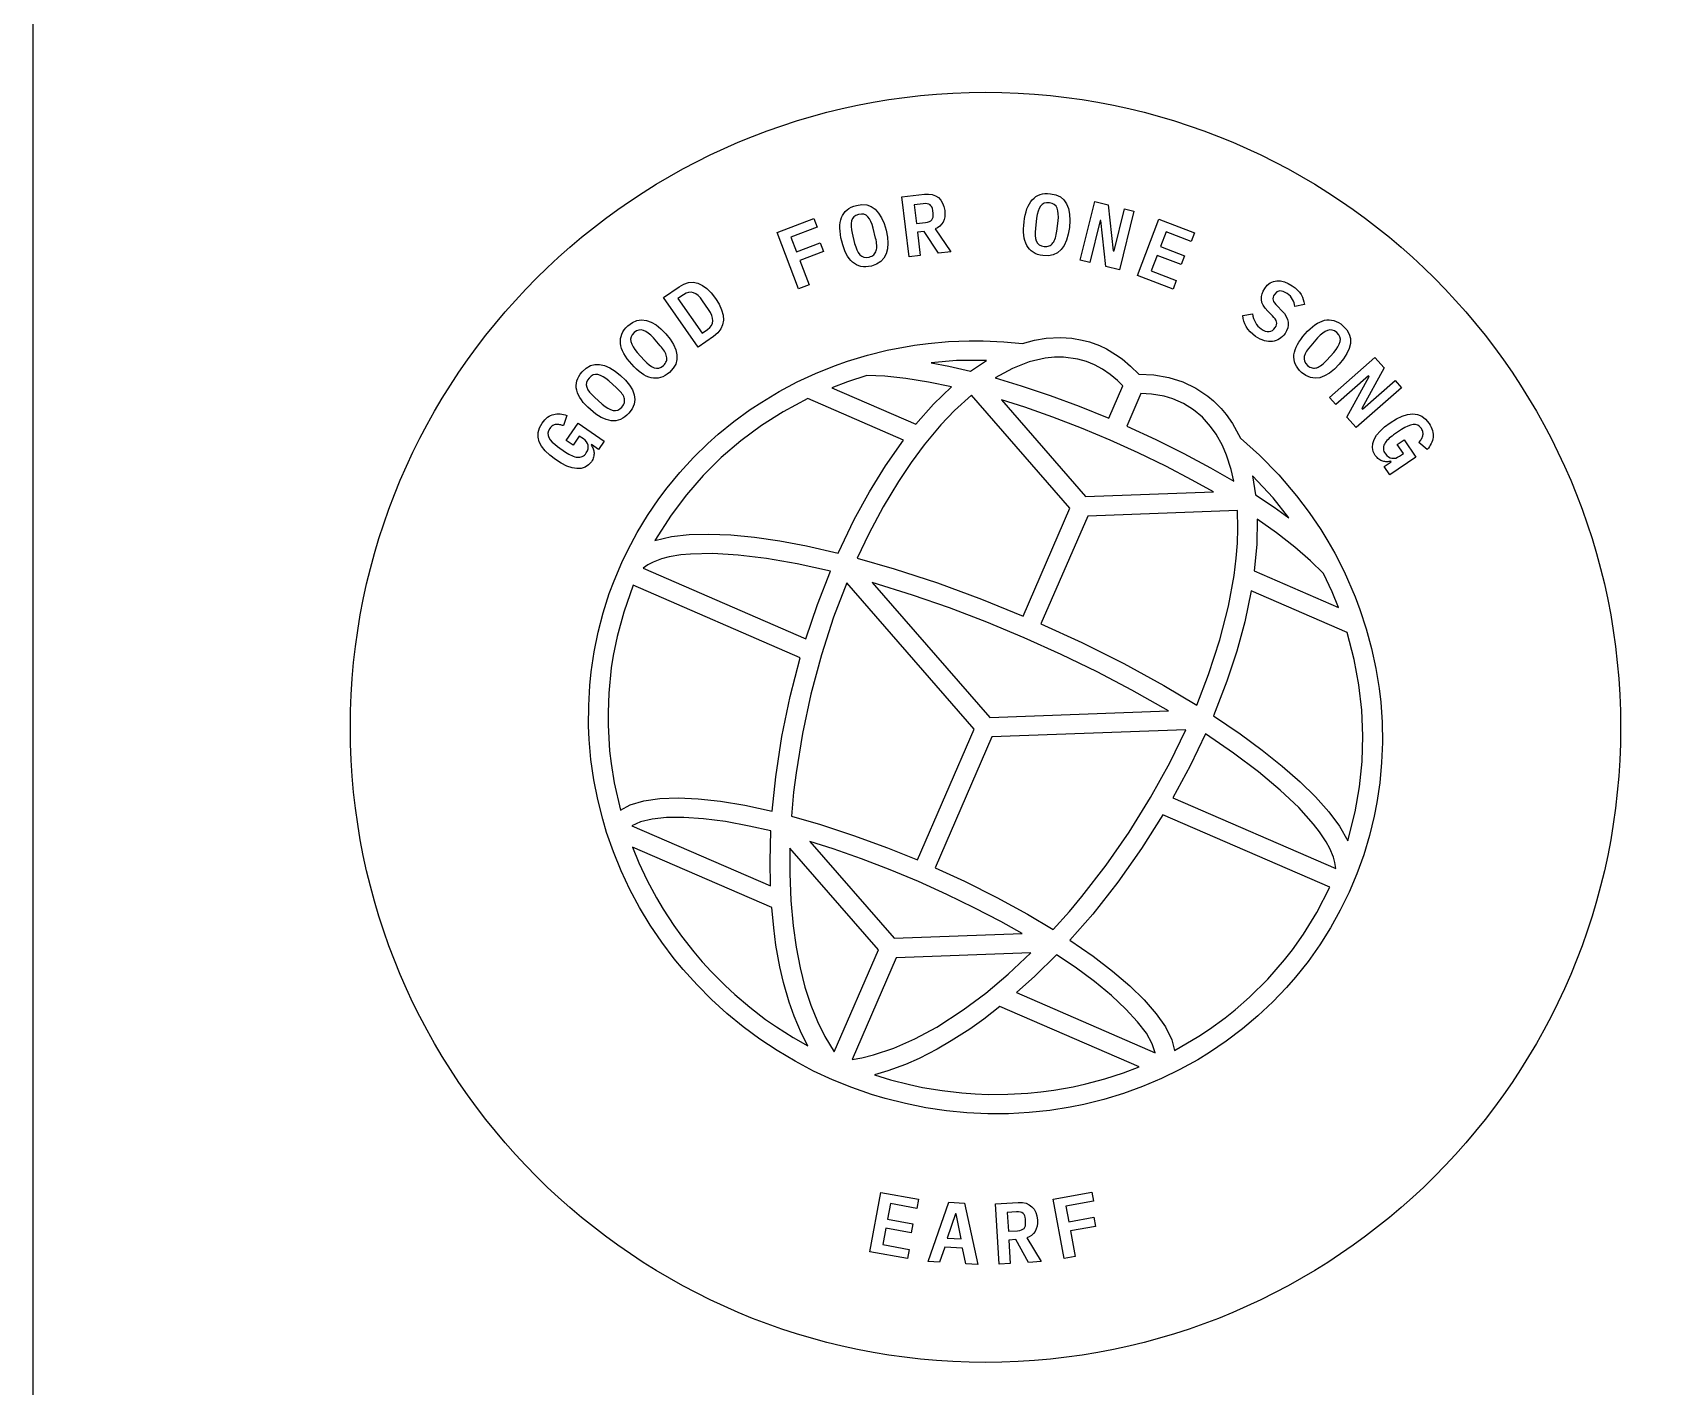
# Model space of a CAD drawing. Header units: millimetres. Extents: x 0 to 600, y 0 to 400.
# Drawn here: x 0 to 51.6, y 224.2 to 266.9 of the extents above; entities that cross this region are included whole.
import ezdxf

# ---------------------------------------------------------------- set-up
doc = ezdxf.new("R2010")
doc.units = ezdxf.units.MM
for name, color, linetype in [('CUT', 7, 'Continuous'), ('ENGRAVE_BACK_MIRRORED', 7, 'Continuous'), ('ENGRAVE_FRONT', 7, 'Continuous'), ('SHEET', 7, 'Continuous')]:
    doc.layers.add(name, color=color, linetype=linetype)

msp = doc.modelspace()

# ---------------------------------------------------------------- linework, layer by layer
at = {"layer": 'CUT'}
msp.add_circle((30, 245), 20, dxfattribs=at)
at = {"layer": 'ENGRAVE_BACK_MIRRORED'}
for points in [[(41.992, 248.107), (42.16, 247.486), (42.295, 246.859), (42.396, 246.226), (42.445, 245.797), (42.49, 245.16), (42.499, 244.522), (42.475, 243.891), (42.417, 243.258), (42.324, 242.629), (42.243, 242.208), (42.094, 241.591), (41.912, 240.983), (41.697, 240.386), (41.452, 239.807), (41.174, 239.238), (40.865, 238.684), (40.526, 238.147), (40.158, 237.629), (39.763, 237.132), (39.48, 236.808), (39.045, 236.351), (38.58, 235.914), (38.092, 235.502), (37.582, 235.116), (37.052, 234.758), (36.682, 234.531), (36.12, 234.22), (35.541, 233.939), (34.947, 233.688), (34.345, 233.469), (33.726, 233.28), (33.096, 233.124), (32.667, 233.036), (32.024, 232.934), (31.376, 232.866), (30.724, 232.83), (30.071, 232.828), (29.417, 232.859), (28.77, 232.922), (28.121, 233.019), (27.477, 233.149), (26.84, 233.311), (26.416, 233.439), (25.795, 233.654), (25.187, 233.899), (24.588, 234.177), (24.006, 234.484), (23.441, 234.819), (22.894, 235.182), (22.366, 235.572), (21.858, 235.988), (21.377, 236.425), (20.916, 236.888), (20.479, 237.374), (20.199, 237.714), (19.807, 238.235), (19.442, 238.773), (19.109, 239.325), (18.803, 239.896), (18.527, 240.482), (18.283, 241.079), (18.071, 241.688), (17.947, 242.104), (17.79, 242.727), (17.667, 243.351), (17.577, 243.985), (17.522, 244.622), (17.503, 245.053), (17.505, 245.69), (17.54, 246.32), (17.584, 246.748), (17.676, 247.377), (17.802, 247.994), (17.962, 248.608), (18.155, 249.212), (18.303, 249.614), (18.548, 250.193), (18.733, 250.579), (19.029, 251.133), (19.358, 251.676), (19.716, 252.2), (19.974, 252.543), (20.375, 253.029), (20.806, 253.498), (21.262, 253.943), (21.584, 254.229), (22.075, 254.629), (22.592, 255.006), (22.953, 255.245), (23.503, 255.576), (24.071, 255.877), (24.65, 256.146), (25.249, 256.387), (25.66, 256.533), (26.28, 256.721), (26.904, 256.876), (27.761, 257.035), (28.192, 257.092), (28.836, 257.15), (29.488, 257.174), (29.929, 257.172), (30.578, 257.142), (31.161, 257.086), (31.542, 257.19), (31.907, 257.253), (32.364, 257.279), (32.719, 257.256), (33.046, 257.199), (33.277, 257.137), (33.588, 257.022), (33.806, 256.919), (34.099, 256.747), (34.301, 256.605), (34.571, 256.38), (34.825, 256.128), (35.303, 256.104), (35.773, 256.021), (36.216, 255.881), (36.629, 255.682), (37.007, 255.427), (37.182, 255.279), (37.419, 255.041), (37.575, 254.853), (37.775, 254.569), (38.028, 254.109), (38.627, 253.572), (39.233, 252.952), (39.798, 252.29), (40.193, 251.765), (40.555, 251.231), (40.782, 250.862), (40.999, 250.482), (41.292, 249.91), (41.641, 249.116), (41.793, 248.714), (41.992, 248.107)], [(34.33, 255.759), (34.161, 255.924), (33.927, 256.118), (33.685, 256.283), (33.435, 256.418), (33.178, 256.524), (32.913, 256.6), (32.456, 256.663), (32.171, 256.661), (31.878, 256.63), (31.375, 256.511), (30.855, 256.306), (30.309, 256.006), (31.129, 255.758), (32.032, 255.454), (32.947, 255.114), (33.886, 254.733), (34.33, 255.759)], [(28.933, 255.727), (28.207, 255.876), (27.489, 255.99), (26.834, 256.057), (26.259, 256.077), (25.658, 255.883), (25.16, 255.694), (27.809, 254.546), (28.367, 255.177), (28.933, 255.727)], [(30.032, 256.556), (29.084, 256.549), (28.285, 256.485), (28.846, 256.374), (29.529, 256.215), (30.032, 256.556)], [(27.417, 254.047), (24.401, 255.355), (23.626, 254.939), (22.942, 254.503), (22.293, 254.02), (21.681, 253.494), (21.109, 252.927), (20.581, 252.321), (20.098, 251.679), (19.593, 250.884), (20.111, 251.006), (20.67, 251.071), (21.293, 251.089), (21.979, 251.061), (22.722, 250.989), (23.52, 250.873), (24.364, 250.715), (25.361, 250.487), (25.869, 251.546), (26.344, 252.416), (26.848, 253.235), (27.417, 254.047)], [(25.964, 250.332), (27.122, 249.997), (28.488, 249.549), (29.876, 249.037), (31.185, 248.505), (32.657, 251.899), (29.559, 255.458), (29.027, 254.974), (28.599, 254.524), (28.073, 253.895), (27.661, 253.341), (27.262, 252.745), (26.781, 251.946), (26.326, 251.092), (25.964, 250.332)], [(37.184, 252.413), (36.513, 252.79), (35.677, 253.228), (34.811, 253.649), (33.924, 254.05), (33.025, 254.424), (32.125, 254.768), (31.234, 255.079), (30.5, 255.311), (33.15, 252.266), (37.184, 252.413)], [(34.448, 254.489), (35.368, 254.064), (36.241, 253.629), (37.081, 253.177), (37.822, 252.749), (37.735, 253.125), (37.592, 253.568), (37.462, 253.872), (37.26, 254.236), (37.089, 254.48), (36.834, 254.764), (36.551, 255.003), (36.239, 255.196), (35.898, 255.345), (35.623, 255.426), (35.232, 255.495), (34.893, 255.515), (34.448, 254.489)], [(39.555, 251.599), (39.056, 252.225), (38.413, 252.922), (38.508, 252.322), (39.091, 251.932), (39.555, 251.599)], [(37.826, 249.782), (37.894, 250.328), (37.932, 250.801), (37.948, 251.258), (37.935, 251.826), (33.22, 251.655), (31.748, 248.261), (33.032, 247.669), (34.354, 247.006), (35.615, 246.315), (36.651, 245.698), (37.025, 246.667), (37.379, 247.76), (37.65, 248.821), (37.826, 249.782)], [(41.114, 248.777), (40.912, 249.27), (40.643, 249.841), (40.235, 250.247), (39.739, 250.679), (39.164, 251.125), (38.559, 251.553), (38.544, 250.764), (38.466, 249.926), (41.114, 248.777)], [(25.115, 249.916), (24.071, 250.148), (23.104, 250.318), (22.215, 250.427), (21.415, 250.474), (20.715, 250.459), (20.406, 250.429), (20.039, 250.368), (19.8, 250.306), (19.531, 250.206), (19.368, 250.12), (19.216, 250.01), (24.345, 247.786), (24.71, 248.873), (25.115, 249.916)], [(18.503, 242.395), (18.811, 242.557), (19.243, 242.688), (19.741, 242.761), (20.319, 242.782), (20.956, 242.752), (21.661, 242.673), (22.418, 242.546), (23.286, 242.358), (23.398, 243.447), (23.592, 244.712), (23.854, 245.977), (24.169, 247.194), (18.909, 249.475), (18.609, 248.632), (18.4, 247.858), (18.28, 247.268), (18.218, 246.871), (18.137, 246.072), (18.114, 245.468), (18.117, 245.065), (18.165, 244.259), (18.211, 243.857), (18.307, 243.256), (18.503, 242.395)], [(24.832, 247.28), (24.5, 246.045), (24.234, 244.808), (24.034, 243.573), (23.959, 242.961), (23.89, 242.205), (24.801, 241.942), (25.849, 241.599), (26.916, 241.205), (27.855, 240.824), (29.642, 244.945), (25.629, 249.554), (25.217, 248.469), (24.832, 247.28)], [(31.223, 247.821), (30.047, 248.311), (28.87, 248.761), (27.705, 249.167), (26.435, 249.563), (30.135, 245.312), (35.767, 245.516), (34.611, 246.173), (33.518, 246.746), (32.384, 247.298), (31.223, 247.821)], [(37.176, 245.365), (38.024, 244.792), (38.716, 244.285), (39.347, 243.781), (39.907, 243.288), (40.396, 242.807), (40.809, 242.339), (41.143, 241.887), (41.408, 241.426), (41.643, 242.338), (41.782, 243.129), (41.863, 243.928), (41.887, 244.733), (41.852, 245.54), (41.76, 246.344), (41.611, 247.141), (41.386, 247.991), (38.369, 249.299), (38.166, 248.328), (37.912, 247.401), (37.602, 246.459), (37.176, 245.365)], [(35.197, 242.786), (35.801, 243.88), (36.312, 244.922), (30.204, 244.701), (28.418, 240.58), (29.339, 240.155), (30.355, 239.645), (31.322, 239.115), (32.136, 238.629), (32.641, 239.196), (33.037, 239.67), (33.801, 240.66), (34.522, 241.7), (35.197, 242.786)], [(41.028, 240.553), (41.005, 240.739), (40.956, 240.917), (40.845, 241.182), (40.726, 241.399), (40.521, 241.708), (40.331, 241.954), (39.864, 242.475), (39.283, 243.027), (38.596, 243.601), (37.811, 244.191), (36.927, 244.795), (36.443, 243.786), (35.899, 242.777), (41.028, 240.553)], [(23.246, 241.737), (22.557, 241.893), (21.81, 242.03), (21.122, 242.121), (20.503, 242.164), (19.959, 242.161), (19.502, 242.113), (19.139, 242.025), (18.867, 241.9), (23.231, 240.007), (23.219, 240.781), (23.246, 241.737)], [(32.661, 238.294), (33.391, 237.789), (34.001, 237.322), (34.541, 236.862), (34.998, 236.418), (35.378, 235.981), (35.665, 235.568), (35.865, 235.163), (35.957, 234.828), (36.72, 235.273), (37.058, 235.497), (37.548, 235.855), (37.864, 236.107), (38.319, 236.506), (38.891, 237.073), (39.419, 237.679), (39.666, 237.996), (40.015, 238.486), (40.437, 239.168), (40.847, 239.963), (35.587, 242.243), (34.914, 241.182), (34.169, 240.126), (33.379, 239.12), (32.661, 238.294)], [(18.886, 241.223), (19.088, 240.73), (19.35, 240.174), (19.641, 239.63), (19.851, 239.276), (20.188, 238.758), (20.429, 238.422), (20.811, 237.933), (21.08, 237.618), (21.36, 237.312), (21.799, 236.87), (22.105, 236.588), (22.581, 236.184), (23.078, 235.804), (23.419, 235.565), (23.947, 235.228), (24.401, 234.967), (24.205, 235.356), (23.975, 235.902), (23.819, 236.348), (23.642, 236.966), (23.527, 237.462), (23.403, 238.145), (23.331, 238.685), (23.27, 239.322), (18.886, 241.223)], [(23.869, 239.549), (23.94, 238.754), (24.036, 238.073), (24.162, 237.428), (24.316, 236.821), (24.498, 236.256), (24.706, 235.736), (24.938, 235.263), (25.234, 234.779), (26.626, 237.99), (23.839, 241.193), (23.835, 240.395), (23.869, 239.549)], [(24.47, 241.402), (27.12, 238.357), (31.154, 238.504), (30.482, 238.881), (29.647, 239.319), (28.781, 239.741), (27.893, 240.141), (26.994, 240.515), (26.095, 240.859), (25.204, 241.17), (24.47, 241.402)], [(25.797, 234.535), (26.108, 234.591), (26.476, 234.683), (27.115, 234.899), (27.78, 235.193), (28.464, 235.563), (29.301, 236.104), (30.007, 236.632), (30.712, 237.226), (31.432, 237.9), (27.189, 237.746), (25.797, 234.535)], [(35.347, 234.754), (35.252, 235.038), (35.068, 235.364), (34.791, 235.731), (34.422, 236.129), (33.967, 236.552), (33.43, 236.992), (32.82, 237.443), (32.235, 237.839), (31.556, 237.167), (30.982, 236.647), (35.347, 234.754)], [(30.456, 236.206), (29.949, 235.815), (29.505, 235.499), (28.923, 235.123), (28.482, 234.868), (27.909, 234.574), (27.477, 234.383), (26.922, 234.178), (26.504, 234.055), (27.004, 233.902), (27.611, 233.747), (28.019, 233.662), (28.636, 233.559), (29.256, 233.487), (29.671, 233.457), (30.086, 233.441), (30.709, 233.443), (31.329, 233.477), (31.741, 233.518), (32.15, 233.572), (32.76, 233.679), (33.162, 233.768), (33.757, 233.927), (34.342, 234.117), (34.84, 234.306), (30.456, 236.206)]]:
    msp.add_lwpolyline(points, close=True, dxfattribs=at)
at = {"layer": 'ENGRAVE_FRONT'}
for points in [[(28.692, 261.403), (28.717, 261.276), (28.723, 261.176), (28.716, 261.082), (28.696, 260.995), (28.663, 260.915), (28.618, 260.844), (28.561, 260.785), (28.492, 260.737), (28.411, 260.702), (28.908, 259.978), (28.519, 259.93), (28.07, 260.619), (27.857, 260.593), (27.946, 259.861), (27.592, 259.818), (27.362, 261.704), (28.078, 261.791), (28.209, 261.797), (28.326, 261.781), (28.429, 261.744), (28.519, 261.685), (28.593, 261.608), (28.651, 261.514), (28.692, 261.403)], [(31.24, 260.328), (31.22, 260.411), (31.207, 260.501), (31.2, 260.597), (31.199, 260.699), (31.204, 260.807), (31.215, 260.92), (31.231, 261.031), (31.252, 261.136), (31.277, 261.235), (31.307, 261.327), (31.342, 261.412), (31.381, 261.488), (31.425, 261.557), (31.474, 261.618), (31.528, 261.671), (31.587, 261.715), (31.651, 261.752), (31.72, 261.781), (31.795, 261.801), (31.874, 261.813), (31.958, 261.815), (32.047, 261.808), (32.217, 261.771), (32.358, 261.705), (32.472, 261.61), (32.556, 261.486), (32.615, 261.336), (32.649, 261.162), (32.658, 260.966), (32.642, 260.746), (32.604, 260.529), (32.549, 260.341), (32.474, 260.18), (32.381, 260.048), (32.269, 259.948), (32.136, 259.883), (31.983, 259.853), (31.81, 259.858), (31.721, 259.872), (31.64, 259.895), (31.566, 259.925), (31.499, 259.963), (31.439, 260.007), (31.385, 260.058), (31.339, 260.116), (31.299, 260.18), (31.266, 260.251), (31.24, 260.328)], [(25.707, 259.767), (25.659, 259.838), (25.615, 259.917), (25.574, 260.004), (25.537, 260.099), (25.504, 260.201), (25.474, 260.311), (25.449, 260.421), (25.431, 260.527), (25.42, 260.628), (25.415, 260.724), (25.417, 260.816), (25.427, 260.901), (25.443, 260.981), (25.468, 261.056), (25.499, 261.124), (25.539, 261.187), (25.585, 261.244), (25.64, 261.296), (25.702, 261.341), (25.772, 261.38), (25.85, 261.412), (25.935, 261.438), (26.107, 261.463), (26.263, 261.452), (26.402, 261.403), (26.526, 261.317), (26.634, 261.197), (26.727, 261.047), (26.806, 260.867), (26.869, 260.656), (26.911, 260.44), (26.926, 260.244), (26.913, 260.068), (26.874, 259.911), (26.804, 259.778), (26.703, 259.67), (26.571, 259.587), (26.407, 259.53), (26.319, 259.512), (26.235, 259.504), (26.155, 259.506), (26.079, 259.517), (26.007, 259.538), (25.939, 259.566), (25.875, 259.604), (25.815, 259.65), (25.759, 259.704), (25.707, 259.767)], [(28.327, 261.341), (28.309, 261.39), (28.284, 261.43), (28.253, 261.46), (28.214, 261.481), (28.165, 261.493), (28.107, 261.497), (28.04, 261.493), (27.751, 261.458), (27.823, 260.869), (28.112, 260.904), (28.178, 260.915), (28.233, 260.933), (28.277, 260.957), (28.311, 260.987), (28.334, 261.024), (28.348, 261.068), (28.353, 261.12), (28.35, 261.18), (28.338, 261.282), (28.327, 261.341)], [(32.168, 260.326), (32.187, 260.368), (32.202, 260.414), (32.216, 260.464), (32.228, 260.517), (32.239, 260.573), (32.247, 260.632), (32.286, 260.954), (32.295, 261.07), (32.294, 261.174), (32.282, 261.266), (32.258, 261.347), (32.222, 261.414), (32.168, 261.465), (32.098, 261.5), (32.012, 261.519), (31.924, 261.521), (31.847, 261.504), (31.783, 261.467), (31.732, 261.411), (31.69, 261.338), (31.656, 261.252), (31.629, 261.151), (31.61, 261.036), (31.571, 260.712), (31.562, 260.596), (31.563, 260.492), (31.575, 260.4), (31.599, 260.319), (31.635, 260.252), (31.689, 260.201), (31.759, 260.166), (31.845, 260.147), (31.891, 260.143), (31.933, 260.145), (31.973, 260.152), (32.009, 260.164), (32.042, 260.18), (32.073, 260.201), (32.1, 260.226), (32.125, 260.255), (32.148, 260.289), (32.168, 260.326)], [(34.672, 261.254), (34.216, 259.409), (33.791, 259.514), (33.635, 260.958), (33.608, 260.964), (33.281, 259.64), (32.985, 259.714), (33.441, 261.558), (33.867, 261.453), (34.023, 260.009), (34.049, 260.003), (34.377, 261.327), (34.672, 261.254)], [(24.156, 259.699), (24.446, 258.936), (24.113, 258.809), (23.437, 260.585), (24.597, 261.026), (24.702, 260.752), (23.875, 260.437), (24.051, 259.974), (24.797, 260.258), (24.901, 259.983), (24.156, 259.699)], [(26.576, 260.095), (26.578, 260.141), (26.576, 260.19), (26.571, 260.241), (26.564, 260.295), (26.553, 260.351), (26.54, 260.409), (26.462, 260.724), (26.43, 260.835), (26.392, 260.932), (26.347, 261.014), (26.297, 261.081), (26.239, 261.131), (26.171, 261.159), (26.093, 261.167), (26.005, 261.155), (25.922, 261.125), (25.857, 261.082), (25.81, 261.025), (25.782, 260.954), (25.768, 260.871), (25.767, 260.778), (25.778, 260.674), (25.802, 260.561), (25.88, 260.243), (25.913, 260.132), (25.951, 260.035), (25.995, 259.953), (26.046, 259.886), (26.104, 259.837), (26.172, 259.808), (26.25, 259.8), (26.337, 259.812), (26.381, 259.826), (26.42, 259.842), (26.455, 259.863), (26.484, 259.887), (26.51, 259.914), (26.531, 259.944), (26.548, 259.977), (26.561, 260.014), (26.57, 260.053), (26.576, 260.095)], [(35.407, 259.866), (35.221, 259.377), (36.009, 259.077), (35.905, 258.802), (34.783, 259.229), (35.459, 261.005), (36.581, 260.578), (36.476, 260.303), (35.687, 260.604), (35.511, 260.14), (36.272, 259.851), (36.167, 259.576), (35.407, 259.866)], [(21.494, 258.511), (21.609, 258.326), (21.689, 258.15), (21.736, 257.984), (21.748, 257.827), (21.724, 257.682), (21.664, 257.547), (21.567, 257.424), (21.433, 257.313), (20.948, 256.977), (19.866, 258.538), (20.351, 258.875), (20.502, 258.961), (20.652, 259.008), (20.799, 259.017), (20.944, 258.987), (21.086, 258.921), (21.226, 258.819), (21.362, 258.683), (21.494, 258.511)], [(21.093, 258.435), (21.023, 258.526), (20.952, 258.597), (20.879, 258.651), (20.805, 258.686), (20.729, 258.702), (20.652, 258.697), (20.574, 258.672), (20.494, 258.626), (20.317, 258.504), (21.074, 257.412), (21.251, 257.534), (21.321, 257.593), (21.372, 257.658), (21.404, 257.728), (21.416, 257.804), (21.409, 257.886), (21.384, 257.974), (21.341, 258.066), (21.281, 258.164), (21.093, 258.435)], [(38.108, 257.966), (38.412, 258.027), (38.424, 257.949), (38.442, 257.876), (38.467, 257.809), (38.498, 257.747), (38.535, 257.69), (38.578, 257.638), (38.627, 257.59), (38.682, 257.547), (38.748, 257.507), (38.812, 257.48), (38.872, 257.466), (38.93, 257.465), (38.985, 257.477), (39.035, 257.502), (39.081, 257.54), (39.123, 257.59), (39.15, 257.637), (39.166, 257.682), (39.172, 257.726), (39.167, 257.769), (39.151, 257.814), (39.124, 257.861), (39.085, 257.91), (39.034, 257.963), (38.887, 258.105), (38.803, 258.199), (38.741, 258.292), (38.703, 258.385), (38.687, 258.477), (38.69, 258.567), (38.709, 258.655), (38.743, 258.74), (38.792, 258.823), (38.874, 258.922), (38.965, 258.996), (39.065, 259.044), (39.175, 259.066), (39.291, 259.063), (39.411, 259.035), (39.534, 258.983), (39.661, 258.906), (39.747, 258.841), (39.821, 258.773), (39.885, 258.703), (39.937, 258.629), (39.978, 258.553), (40.009, 258.477), (40.03, 258.4), (40.041, 258.322), (39.741, 258.258), (39.733, 258.316), (39.718, 258.372), (39.698, 258.426), (39.673, 258.479), (39.64, 258.53), (39.6, 258.578), (39.552, 258.623), (39.497, 258.665), (39.376, 258.73), (39.269, 258.745), (39.176, 258.713), (39.096, 258.632), (39.07, 258.587), (39.055, 258.544), (39.05, 258.501), (39.055, 258.458), (39.072, 258.414), (39.1, 258.367), (39.139, 258.316), (39.191, 258.262), (39.334, 258.119), (39.413, 258.03), (39.472, 257.94), (39.512, 257.85), (39.532, 257.76), (39.534, 257.671), (39.517, 257.582), (39.484, 257.493), (39.432, 257.406), (39.392, 257.354), (39.35, 257.307), (39.304, 257.267), (39.255, 257.232), (39.204, 257.203), (39.15, 257.18), (39.093, 257.163), (39.035, 257.153), (38.974, 257.149), (38.912, 257.151), (38.848, 257.161), (38.782, 257.177), (38.715, 257.201), (38.647, 257.231), (38.578, 257.269), (38.508, 257.314), (38.414, 257.386), (38.333, 257.461), (38.266, 257.54), (38.212, 257.622), (38.171, 257.706), (38.139, 257.792), (38.118, 257.878), (38.108, 257.966)], [(19.395, 256.033), (19.32, 256.064), (19.244, 256.105), (19.168, 256.154), (19.091, 256.212), (19.014, 256.279), (18.937, 256.354), (18.859, 256.437), (18.787, 256.523), (18.721, 256.608), (18.664, 256.692), (18.615, 256.775), (18.574, 256.857), (18.543, 256.937), (18.52, 257.016), (18.507, 257.093), (18.503, 257.168), (18.509, 257.242), (18.523, 257.315), (18.547, 257.386), (18.581, 257.455), (18.625, 257.522), (18.679, 257.586), (18.743, 257.649), (18.883, 257.752), (19.026, 257.814), (19.172, 257.836), (19.322, 257.818), (19.473, 257.762), (19.626, 257.673), (19.779, 257.55), (19.933, 257.393), (20.071, 257.221), (20.176, 257.055), (20.247, 256.893), (20.284, 256.736), (20.285, 256.585), (20.247, 256.443), (20.168, 256.308), (20.05, 256.181), (19.98, 256.124), (19.909, 256.078), (19.838, 256.043), (19.765, 256.017), (19.692, 256.001), (19.618, 255.995), (19.544, 255.999), (19.47, 256.011), (19.395, 256.033)], [(39.728, 256.814), (39.75, 256.892), (39.781, 256.972), (39.822, 257.053), (39.87, 257.136), (39.928, 257.22), (39.993, 257.306), (40.067, 257.393), (40.144, 257.475), (40.221, 257.55), (40.298, 257.616), (40.374, 257.675), (40.451, 257.725), (40.527, 257.765), (40.602, 257.797), (40.677, 257.819), (40.752, 257.831), (40.826, 257.834), (40.899, 257.828), (40.973, 257.813), (41.045, 257.787), (41.117, 257.751), (41.187, 257.705), (41.257, 257.649), (41.375, 257.522), (41.454, 257.387), (41.493, 257.244), (41.492, 257.094), (41.454, 256.937), (41.383, 256.775), (41.279, 256.609), (41.141, 256.437), (40.986, 256.28), (40.833, 256.157), (40.68, 256.068), (40.529, 256.012), (40.38, 255.994), (40.233, 256.016), (40.09, 256.078), (39.95, 256.181), (39.886, 256.243), (39.832, 256.308), (39.789, 256.375), (39.755, 256.444), (39.731, 256.515), (39.716, 256.587), (39.711, 256.661), (39.715, 256.737), (39.728, 256.814)], [(19.95, 256.72), (19.935, 256.76), (19.916, 256.801), (19.892, 256.844), (19.863, 256.887), (19.832, 256.931), (19.796, 256.976), (19.757, 257.021), (19.542, 257.263), (19.461, 257.347), (19.382, 257.414), (19.305, 257.466), (19.229, 257.502), (19.154, 257.519), (19.081, 257.512), (19.008, 257.483), (18.937, 257.431), (18.877, 257.366), (18.839, 257.297), (18.825, 257.225), (18.833, 257.149), (18.859, 257.07), (18.902, 256.987), (18.96, 256.9), (19.034, 256.811), (19.251, 256.567), (19.331, 256.483), (19.41, 256.415), (19.488, 256.364), (19.564, 256.328), (19.638, 256.311), (19.712, 256.317), (19.784, 256.346), (19.856, 256.398), (19.889, 256.431), (19.915, 256.464), (19.936, 256.498), (19.952, 256.533), (19.961, 256.568), (19.966, 256.605), (19.965, 256.642), (19.96, 256.681), (19.95, 256.72)], [(40.474, 256.342), (40.512, 256.362), (40.551, 256.386), (40.59, 256.415), (40.63, 256.448), (40.67, 256.484), (40.711, 256.525), (40.751, 256.569), (40.966, 256.811), (41.04, 256.9), (41.098, 256.987), (41.141, 257.07), (41.167, 257.149), (41.175, 257.225), (41.161, 257.297), (41.123, 257.366), (41.063, 257.431), (40.992, 257.483), (40.919, 257.512), (40.846, 257.519), (40.771, 257.502), (40.695, 257.466), (40.618, 257.414), (40.539, 257.347), (40.458, 257.263), (40.241, 257.019), (40.167, 256.929), (40.109, 256.843), (40.067, 256.76), (40.04, 256.681), (40.032, 256.605), (40.047, 256.532), (40.084, 256.464), (40.144, 256.398), (40.18, 256.37), (40.216, 256.347), (40.252, 256.33), (40.288, 256.319), (40.325, 256.314), (40.362, 256.313), (40.399, 256.318), (40.436, 256.328), (40.474, 256.342)], [(42.897, 255.926), (43.099, 255.698), (41.673, 254.441), (41.383, 254.77), (42.077, 256.046), (42.059, 256.066), (41.036, 255.164), (40.834, 255.393), (42.26, 256.649), (42.55, 256.321), (41.856, 255.045), (41.874, 255.025), (42.897, 255.926)], [(18.139, 254.67), (18.06, 254.692), (17.98, 254.723), (17.899, 254.763), (17.816, 254.811), (17.731, 254.868), (17.645, 254.933), (17.558, 255.006), (17.476, 255.083), (17.401, 255.159), (17.334, 255.236), (17.275, 255.312), (17.224, 255.389), (17.183, 255.464), (17.152, 255.54), (17.129, 255.615), (17.116, 255.689), (17.113, 255.763), (17.119, 255.837), (17.134, 255.91), (17.159, 255.983), (17.194, 256.054), (17.24, 256.125), (17.296, 256.195), (17.423, 256.314), (17.557, 256.393), (17.7, 256.433), (17.85, 256.433), (18.007, 256.396), (18.169, 256.325), (18.336, 256.222), (18.509, 256.085), (18.666, 255.931), (18.79, 255.778), (18.88, 255.626), (18.937, 255.475), (18.956, 255.326), (18.935, 255.179), (18.873, 255.036), (18.771, 254.896), (18.708, 254.831), (18.644, 254.777), (18.577, 254.733), (18.508, 254.699), (18.438, 254.674), (18.365, 254.659), (18.291, 254.654), (18.216, 254.657), (18.139, 254.67)], [(18.607, 255.419), (18.587, 255.457), (18.563, 255.495), (18.534, 255.535), (18.5, 255.574), (18.464, 255.614), (18.423, 255.654), (18.379, 255.694), (18.136, 255.909), (18.046, 255.982), (17.959, 256.039), (17.876, 256.082), (17.796, 256.108), (17.72, 256.115), (17.648, 256.1), (17.58, 256.063), (17.515, 256.002), (17.463, 255.931), (17.434, 255.858), (17.429, 255.784), (17.445, 255.71), (17.482, 255.634), (17.534, 255.557), (17.602, 255.478), (17.686, 255.398), (17.931, 255.182), (18.021, 255.109), (18.108, 255.051), (18.191, 255.009), (18.271, 254.983), (18.347, 254.975), (18.419, 254.99), (18.487, 255.028), (18.552, 255.088), (18.581, 255.124), (18.603, 255.16), (18.62, 255.197), (18.631, 255.233), (18.636, 255.27), (18.636, 255.307), (18.631, 255.344), (18.621, 255.381), (18.607, 255.419)], [(17.664, 253.713), (17.67, 253.681), (17.673, 253.649), (17.674, 253.615), (17.672, 253.582), (17.667, 253.547), (17.659, 253.512), (17.647, 253.476), (17.632, 253.44), (17.612, 253.403), (17.589, 253.367), (17.499, 253.264), (17.393, 253.194), (17.271, 253.156), (17.132, 253.15), (16.98, 253.176), (16.817, 253.231), (16.643, 253.317), (16.459, 253.432), (16.277, 253.57), (16.131, 253.71), (16.021, 253.851), (15.947, 253.994), (15.91, 254.139), (15.913, 254.285), (15.956, 254.433), (16.039, 254.581), (16.08, 254.637), (16.122, 254.686), (16.166, 254.729), (16.211, 254.765), (16.258, 254.796), (16.305, 254.822), (16.354, 254.843), (16.403, 254.858), (16.454, 254.868), (16.505, 254.874), (16.557, 254.875), (16.609, 254.872), (16.662, 254.864), (16.716, 254.854), (16.769, 254.84), (16.822, 254.823), (16.714, 254.502), (16.684, 254.51), (16.653, 254.519), (16.623, 254.526), (16.593, 254.533), (16.563, 254.538), (16.534, 254.541), (16.506, 254.542), (16.477, 254.54), (16.45, 254.535), (16.423, 254.528), (16.397, 254.518), (16.371, 254.505), (16.346, 254.489), (16.323, 254.469), (16.3, 254.444), (16.278, 254.414), (16.238, 254.342), (16.221, 254.269), (16.225, 254.197), (16.251, 254.126), (16.296, 254.054), (16.357, 253.984), (16.434, 253.914), (16.527, 253.844), (16.778, 253.672), (16.828, 253.639), (16.878, 253.609), (16.926, 253.582), (16.973, 253.559), (17.02, 253.54), (17.065, 253.525), (17.109, 253.514), (17.151, 253.508), (17.192, 253.507), (17.231, 253.51), (17.269, 253.519), (17.305, 253.532), (17.338, 253.551), (17.371, 253.576), (17.401, 253.607), (17.429, 253.644), (17.465, 253.707), (17.486, 253.768), (17.493, 253.828), (17.485, 253.887), (17.464, 253.943), (17.433, 253.994), (17.391, 254.041), (17.338, 254.083), (17.21, 254.171), (17.014, 253.886), (16.801, 254.032), (17.177, 254.58), (17.996, 254.018), (17.816, 253.755), (17.598, 253.905), (17.586, 253.887), (17.602, 253.86), (17.617, 253.832), (17.631, 253.804), (17.644, 253.774), (17.655, 253.744), (17.664, 253.713)], [(42.572, 253.369), (42.54, 253.375), (42.508, 253.384), (42.477, 253.395), (42.446, 253.409), (42.416, 253.426), (42.386, 253.447), (42.357, 253.47), (42.329, 253.498), (42.302, 253.529), (42.276, 253.564), (42.212, 253.685), (42.185, 253.809), (42.194, 253.937), (42.238, 254.068), (42.317, 254.201), (42.428, 254.333), (42.57, 254.464), (42.744, 254.595), (42.938, 254.715), (43.121, 254.801), (43.293, 254.852), (43.453, 254.87), (43.601, 254.852), (43.736, 254.796), (43.858, 254.703), (43.967, 254.572), (44.004, 254.514), (44.035, 254.457), (44.059, 254.401), (44.077, 254.345), (44.089, 254.291), (44.096, 254.237), (44.097, 254.185), (44.094, 254.133), (44.085, 254.082), (44.072, 254.032), (44.055, 253.983), (44.033, 253.936), (44.007, 253.889), (43.978, 253.843), (43.946, 253.798), (43.911, 253.755), (43.65, 253.972), (43.669, 253.997), (43.687, 254.022), (43.705, 254.047), (43.722, 254.073), (43.738, 254.099), (43.751, 254.125), (43.762, 254.151), (43.77, 254.178), (43.776, 254.206), (43.779, 254.233), (43.779, 254.261), (43.777, 254.29), (43.77, 254.319), (43.76, 254.348), (43.745, 254.379), (43.725, 254.41), (43.672, 254.473), (43.61, 254.515), (43.542, 254.537), (43.466, 254.539), (43.383, 254.522), (43.295, 254.491), (43.202, 254.445), (43.104, 254.383), (42.852, 254.21), (42.803, 254.176), (42.758, 254.14), (42.716, 254.105), (42.677, 254.069), (42.642, 254.033), (42.612, 253.996), (42.586, 253.959), (42.565, 253.921), (42.549, 253.884), (42.538, 253.846), (42.533, 253.808), (42.532, 253.77), (42.538, 253.731), (42.549, 253.693), (42.568, 253.653), (42.592, 253.613), (42.637, 253.557), (42.687, 253.515), (42.74, 253.487), (42.798, 253.474), (42.858, 253.473), (42.917, 253.483), (42.976, 253.506), (43.035, 253.54), (43.163, 253.628), (42.967, 253.913), (43.18, 254.059), (43.556, 253.512), (42.737, 252.95), (42.557, 253.212), (42.774, 253.362), (42.762, 253.38), (42.731, 253.374), (42.7, 253.37), (42.668, 253.367), (42.636, 253.366), (42.604, 253.366), (42.572, 253.369)], [(27.715, 229.366), (27.662, 229.077), (26.862, 229.224), (26.767, 228.71), (27.597, 228.557), (27.544, 228.268), (26.363, 228.485), (26.707, 230.354), (27.888, 230.137), (27.834, 229.848), (27.004, 230), (26.915, 229.513), (27.715, 229.366)], [(33.409, 229.573), (33.462, 229.284), (32.678, 229.139), (32.825, 228.336), (32.475, 228.272), (32.131, 230.14), (33.352, 230.365), (33.405, 230.076), (32.535, 229.916), (32.625, 229.429), (33.409, 229.573)], [(29.759, 228.084), (29.381, 228.106), (29.277, 228.595), (28.715, 228.63), (28.555, 228.157), (28.197, 228.178), (28.844, 230.043), (29.339, 230.013), (29.759, 228.084)], [(31.464, 229.903), (31.534, 229.821), (31.586, 229.724), (31.62, 229.611), (31.637, 229.483), (31.637, 229.382), (31.625, 229.289), (31.599, 229.203), (31.562, 229.125), (31.512, 229.057), (31.452, 229.001), (31.38, 228.958), (31.297, 228.928), (31.749, 228.175), (31.358, 228.151), (30.952, 228.866), (30.737, 228.853), (30.782, 228.116), (30.426, 228.095), (30.311, 229.991), (31.031, 230.035), (31.162, 230.033), (31.278, 230.01), (31.378, 229.967), (31.464, 229.903)], [(31.265, 229.349), (31.265, 229.408), (31.259, 229.512), (31.251, 229.571), (31.237, 229.621), (31.214, 229.662), (31.185, 229.694), (31.147, 229.717), (31.1, 229.733), (31.042, 229.74), (30.975, 229.74), (30.684, 229.722), (30.72, 229.13), (31.011, 229.147), (31.078, 229.155), (31.134, 229.17), (31.179, 229.191), (31.214, 229.218), (31.239, 229.254), (31.256, 229.297), (31.265, 229.349)], [(29.235, 228.89), (29.073, 229.677), (29.051, 229.678), (28.795, 228.917), (29.235, 228.89)]]:
    msp.add_lwpolyline(points, close=True, dxfattribs=at)
at = {"layer": 'SHEET'}
msp.add_lwpolyline([(0, 0), (600, 0), (600, 400), (0, 400)], close=True, dxfattribs=at)

doc.saveas('drawing.dxf')
